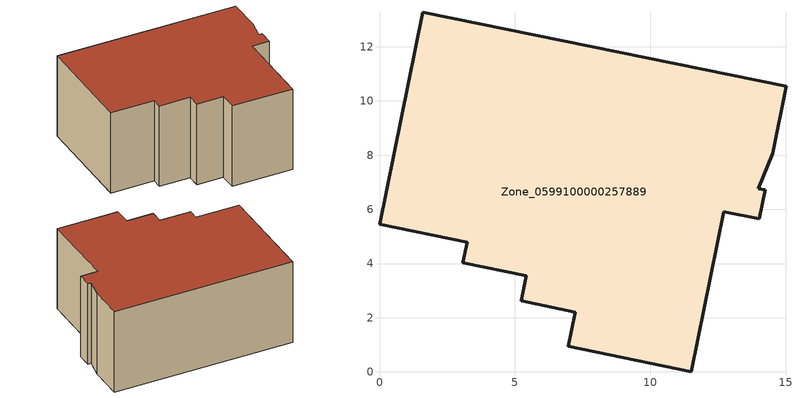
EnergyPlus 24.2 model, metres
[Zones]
Zone_0599100000257889
 floor ground (C_G): 3.07,4.03 3.23,4.78 0,5.44 1.6,13.28 15,10.54 14.51,8.08 13.98,6.76 14.23,6.72 14.01,5.65 12.71,5.91 11.5,0 6.97,0.94 7.22,2.21 5.22,2.62 5.42,3.55 z3.92
 wall outside (C_F): 3.23,4.78 3.07,4.03 5.42,3.55 5.22,2.62 7.22,2.21 6.97,0.94 11.5,0 12.71,5.91 14.01,5.65 14.23,6.72 13.98,6.76 14.51,8.08 15,10.54 1.6,13.28 0,5.44 3.23,4.78 z3.92:10.45
 roof outside (C_R): 14.01,5.65 14.23,6.72 13.98,6.76 14.51,8.08 15,10.54 1.6,13.28 0,5.44 3.23,4.78 3.07,4.03 5.42,3.55 5.22,2.62 7.22,2.21 6.97,0.94 11.5,0 12.71,5.91 z10.45
[BUILDING]
Pand.0599100000257889: North Axis=0; Terrain=City; Loads Convergence Tolerance Value=0.04; Temperature Convergence Tolerance Value=0.4; Solar Distribution=FullExterior; Maximum Number of Warmup Days=25; Minimum Number of Warmup Days=1
[Site:Location]
Rotterdam.The.Hague.AP_ZH_NLD Design_Conditions: Latitude=51.96; Longitude=4.45; Time Zone=1; Elevation=-4.5
[SITE:GROUNDTEMPERATURE:BUILDINGSURFACE]
18, 18, 18, 18, 18, 18, 18, 18, 18, 18, 18, 18
[MATERIAL] Thermal Absorptance=0.9; Solar Absorptance=0.7; Visible Absorptance=0.7
Name | Roughness | Thickness | Conductivity | Density | Specific Heat
G.D.1965 | MediumSmooth | 0.15 | 1 | 540 | 1210
F.D.1965 | Rough | 0.3 | 0.857143 | 1920 | 840
R.D.1965 | MediumRough | 0.2 | 0.08 | 1500 | 1000
[CONSTRUCTION]
C_G: G.D.1965
C_F: F.D.1965
C_R: R.D.1965
[ZONE]
Zone_0599100000257889: Type=1; Multiplier=1; Ceiling Height=Autocalculate; Volume=Autocalculate; Floor Area=autocalculate; Part of Total Floor Area=Yes
[ZONEINFILTRATION:DESIGNFLOWRATE]
Infil_Zone_0599100000257889: Zone or ZoneList or Space or SpaceList=Zone_0599100000257889; Schedule=AlwaysOn; Design Flow Rate Calculation Method=Flow/Area; Flow Rate per Floor Area=0.0042; Constant Term Coefficient=1; Temperature Term Coefficient=0; Velocity Term Coefficient=0; Velocity Squared Term Coefficient=0
[HVACTEMPLATE:ZONE:IDEALLOADSAIRSYSTEM]
Zone_0599100000257889: Maximum Heating Supply Air Temperature=50; Minimum Cooling Supply Air Temperature=13; Maximum Heating Supply Air Humidity Ratio=0.0156; Minimum Cooling Supply Air Humidity Ratio=0.0077; Heating Limit=NoLimit; Cooling Limit=NoLimit; Dehumidification Control Type=ConstantSensibleHeatRatio; Cooling Sensible Heat Ratio=0.7; Dehumidification Setpoint=60; Humidification Control Type=None; Humidification Setpoint=30; Outdoor Air Method=None; Outdoor Air Flow Rate per Person=0.00944; Outdoor Air Flow Rate per Zone Floor Area=0; Outdoor Air Flow Rate per Zone=0; Demand Controlled Ventilation Type=None; Outdoor Air Economizer Type=NoEconomizer; Heat Recovery Type=None; Sensible Heat Recovery Effectiveness=0.7; Latent Heat Recovery Effectiveness=0.65
[ZONECONTROL:THERMOSTAT]
ThermostatControl_Zone_0599100000257889: Zone or ZoneList=Zone_0599100000257889; Control Type Schedule=DualSetpointControlType; Control 1=Thermostat_Zone_0599100000257889; Temperature Difference Between Cutout And Setpoint=0
[THERMOSTATSETPOINT:DUALSETPOINT]
Thermostat_Zone_0599100000257889: Heating Setpoint Temperature Schedule=HeatingSetpoint_Zone_0599100000257889; Cooling Setpoint Temperature Schedule=CoolingSetpoint_Zone_0599100000257889
[SCHEDULE:COMPACT]
HeatingSetpoint_Zone_0599100000257889: Through: 12/31, For: AllDays, Until: 24:00, 21
CoolingSetpoint_Zone_0599100000257889: Through: 12/31, For: AllDays, Until: 24:00, 24
DualSetpointControlType: Through: 12/31, For: AllDays, Until: 24:00, 4
AlwaysOn: Through: 12/31, For: AllDays, Until: 24:00, 1
